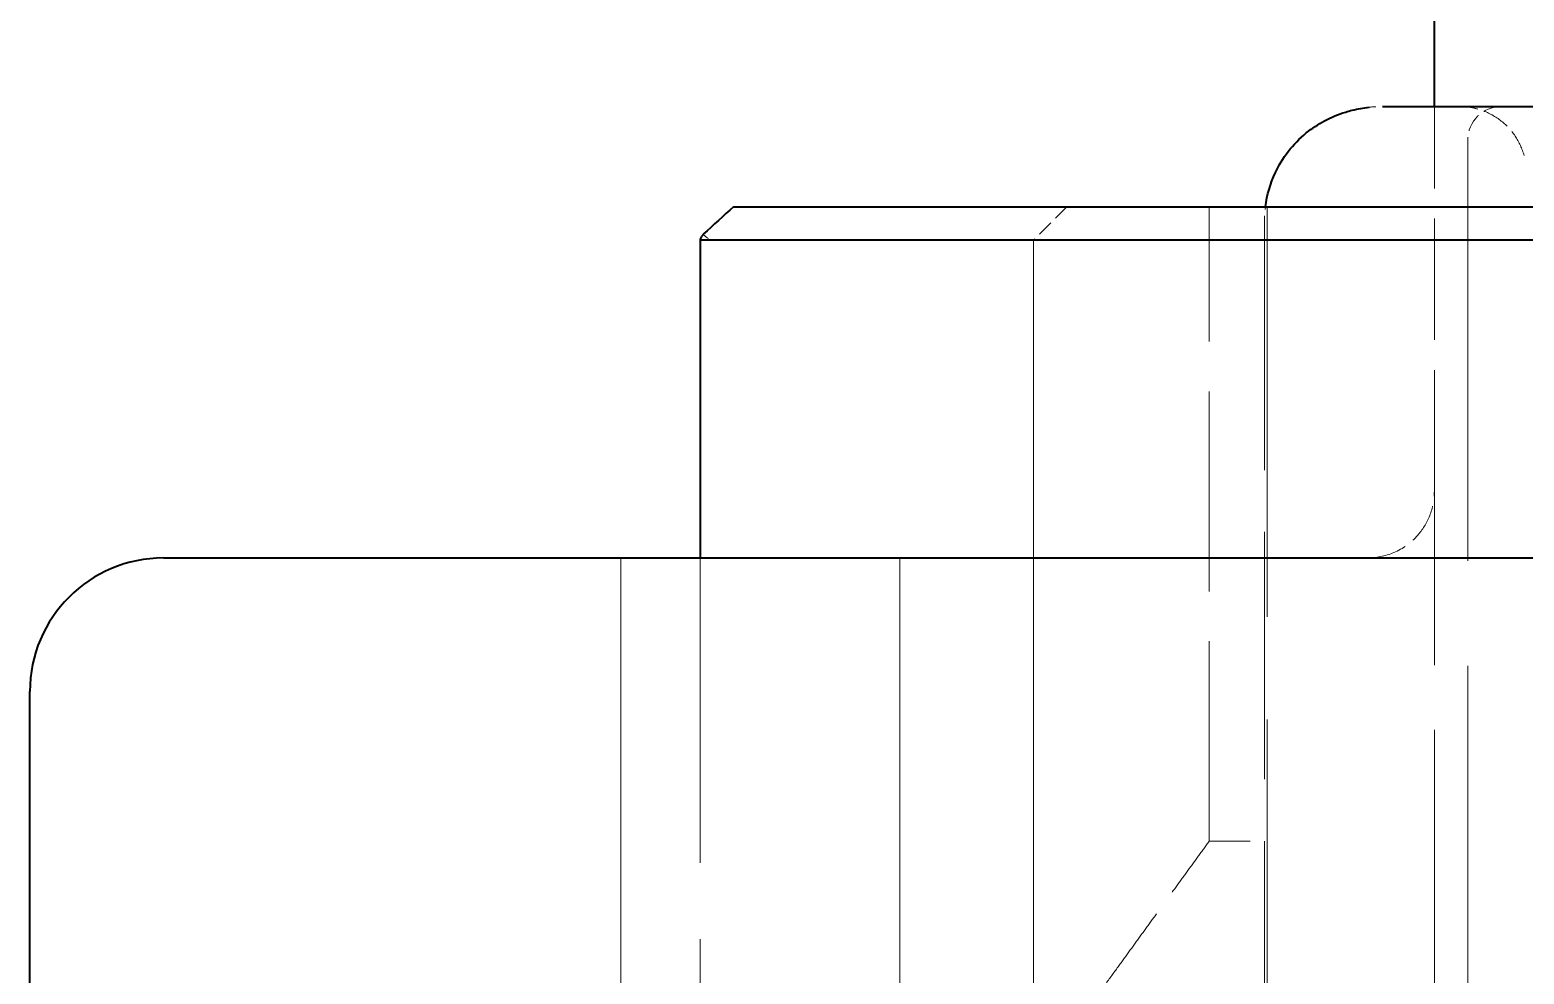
# Model space of a CAD drawing. Header units: millimetres. Extents: x 0 to 51860, y 0 to 5940.
# Drawn here: x 5279.64 to 5302, y 1741.52 to 1755.65 of the extents above; entities that cross this region are included whole.
import ezdxf

# ---------------------------------------------------------------- set-up
doc = ezdxf.new("R2010")
doc.units = ezdxf.units.MM
doc.header["$LTSCALE"] = 10
doc.linetypes.add('DASHED', pattern=[0.2067, 0.1654, -0.0413])
doc.layers.add('가려진 것(ISO)', color=2, linetype='DASHED', lineweight=18)
doc.layers.add('가시적인 것(ISO)', color=3, linetype='Continuous', lineweight=40)

msp = doc.modelspace()

# ---------------------------------------------------------------- linework, layer by layer
at = {"layer": '가려진 것(ISO)', "ltscale": 1.097005}
msp.add_line((5300.6612, 1748.7463), (5300.6612, 1754.5063), dxfattribs=at)
at = {"layer": '가려진 것(ISO)', "ltscale": 3.809293}
msp.add_line((5301.1612, 1754.0063), (5301.1612, 1734.0063), dxfattribs=at)
at = {"layer": '가려진 것(ISO)', "ltscale": 0.145049}
msp.add_line((5295.1612, 1753.0063), (5294.6612, 1752.5063), dxfattribs=at)
at = {"layer": '가려진 것(ISO)', "ltscale": 1.809362}
msp.add_line((5297.2921, 1743.5063), (5297.2921, 1753.0063), dxfattribs=at)
at = {"layer": '가려진 것(ISO)', "ltscale": 3.714058}
msp.add_line((5298.1612, 1753.0063), (5298.1612, 1733.5063), dxfattribs=at)
at = {"layer": '가려진 것(ISO)', "ltscale": 2.240013}
msp.add_line((5298.1186, 1752.7673), (5298.1186, 1741.0063), dxfattribs=at)
at = {"layer": '가려진 것(ISO)', "ltscale": 11.490082}
msp.add_line((5294.6612, 1752.5063), (5294.6612, 1705.0063), dxfattribs=at)
at = {"layer": '가려진 것(ISO)', "ltscale": 2.335087}
msp.add_line((5300.6612, 1736.4861), (5300.6612, 1748.7463), dxfattribs=at)
at = {"layer": '가려진 것(ISO)', "ltscale": 6.872272}
msp.add_line((5288.4868, 1711.6651), (5288.4868, 1747.7463), dxfattribs=at)
at = {"layer": '가려진 것(ISO)', "ltscale": 2.760132}
msp.add_line((5289.6729, 1747.7463), (5289.6729, 1733.2546), dxfattribs=at)
at = {"layer": '가려진 것(ISO)', "ltscale": 6.031661}
msp.add_line((5292.6612, 1716.0784), (5292.6612, 1747.7463), dxfattribs=at)
at = {"layer": '가려진 것(ISO)', "ltscale": 14.78611}
msp.add_line((5359.0302, 1743.5063), (5297.2921, 1743.5063), dxfattribs=at)
at = {"layer": '가려진 것(ISO)', "ltscale": 0.165167}
msp.add_arc((5301.6612, 1754.0063), 0.5, 90, 180, dxfattribs=at)
at = {"layer": '가려진 것(ISO)'}
msp.add_ellipse((5299.5518, 1753.9655), major_axis=(-0.1206, 0.4852), ratio=0.3682886, start_param=6.2830027, end_param=6.2831025, dxfattribs=at)
at = {"layer": '가려진 것(ISO)', "ltscale": 0.1235}
msp.add_ellipse((5421.5861, 1687.5797), major_axis=(-189.6815, -97.0802), ratio=0.607476, start_param=5.1338665, end_param=5.1369119, dxfattribs=at)
at = {"layer": '가려진 것(ISO)', "ltscale": 0.059713}
msp.add_ellipse((5290.1729, 1753.0063), major_axis=(0.4347, 0.4347), ratio=0.5682611, start_param=3.0618043, end_param=3.6583477, dxfattribs=at)
at = {"layer": '가려진 것(ISO)', "ltscale": 0.039042}
msp.add_open_spline([(5299.688, 1754.4959), (5299.7534, 1754.5028), (5299.8191, 1754.5063), (5299.8845, 1754.5063)], degree=3, dxfattribs=at)
at = {"layer": '가려진 것(ISO)', "ltscale": 0.248013}
msp.add_open_spline([(5302.0049, 1753.7712), (5301.9764, 1753.875), (5301.9303, 1753.9754), (5301.8096, 1754.1546), (5301.7333, 1754.2356), (5301.561, 1754.367), (5301.4628, 1754.4192), (5301.3095, 1754.4709), (5301.2573, 1754.484), (5301.1505, 1754.5017), (5301.0953, 1754.5063), (5301.0406, 1754.5063)], degree=3, knots=[0, 0, 0, 0, 0.03229846, 0.03229846, 0.06481128, 0.06481128, 0.09731726, 0.09731726, 0.11334149, 0.11334149, 0.129801, 0.129801, 0.129801, 0.129801], dxfattribs=at)
at = {"layer": '가려진 것(ISO)'}
for points in [[(5302.0049, 1753.7712), (5302.0049, 1753.7712), (5302.0049, 1753.7712), (5302.0049, 1753.7712)], [(5298.1186, 1752.7673), (5298.1186, 1752.7673), (5298.1186, 1752.7673), (5298.1186, 1752.7672)], [(5298.1186, 1752.7672), (5298.1186, 1752.7672), (5298.1186, 1752.7673), (5298.1186, 1752.7673)]]:
    msp.add_open_spline(points, degree=3, dxfattribs=at)
at = {"layer": '가려진 것(ISO)', "ltscale": 0.057374}
msp.add_open_spline([(5298.1186, 1752.7672), (5298.1186, 1752.8468), (5298.1238, 1752.9267), (5298.1343, 1753.0063)], degree=3, dxfattribs=at)
at = {"layer": '가려진 것(ISO)', "ltscale": 0.361899}
msp.add_open_spline([(5299.6612, 1747.7463), (5299.7877, 1747.7463), (5299.9259, 1747.7714), (5300.1884, 1747.8846), (5300.3127, 1747.9725), (5300.4819, 1748.1654), (5300.5469, 1748.2662), (5300.6368, 1748.4946), (5300.6612, 1748.6226), (5300.6612, 1748.7463)], degree=3, knots=[0.55499372, 0.55499372, 0.55499372, 0.55499372, 0.60909313, 0.60909313, 0.66319253, 0.66319253, 0.70029547, 0.70029547, 0.73739842, 0.73739842, 0.73739842, 0.73739842], dxfattribs=at)
at = {"layer": '가려진 것(ISO)', "ltscale": 0.965697}
msp.add_rational_spline([(5294.3973, 1739.5063), (5295.9115, 1741.6059), (5297.2921, 1743.5063)], [1.01509042287, 1.0182417135, 1.01905513193], degree=2, dxfattribs=at)
at = {"layer": '가시적인 것(ISO)'}
for p, q in [((5300.6612, 1754.5063), (5300.6612, 1756.1329)), ((5299.8845, 1754.5063), (5310.6612, 1754.5063)), ((5290.1729, 1753.0063), (5310.6612, 1753.0063)), ((5289.6729, 1752.5128), (5289.6729, 1747.7463)), ((5310.6612, 1752.5063), (5289.6795, 1752.5063)), ((5281.6412, 1747.7463), (5309.6612, 1747.7463)), ((5279.6412, 1726.11), (5279.6412, 1745.7463))]:
    msp.add_line(p, q, dxfattribs=at)
msp.add_arc((5281.6412, 1745.7463), 2, 90, 180, dxfattribs=at)
msp.add_ellipse((5421.4934, 1687.6257), major_axis=(189.5479, 97.0118), ratio=0.607476, start_param=1.9922728, end_param=1.9953203, dxfattribs=at)
for points, knots in [([(5298.1343, 1753.0063), (5298.1573, 1753.181), (5298.2059, 1753.3538), (5298.3843, 1753.7368), (5298.5414, 1753.9452), (5298.9108, 1754.2456), (5299.1136, 1754.3559), (5299.3665, 1754.4337), (5299.3987, 1754.4427), (5299.4312, 1754.4508)], [0.0300497, 0.0300497, 0.0300497, 0.0300497, 0.09605064, 0.09605064, 0.18563608, 0.18563608, 0.25865201, 0.25865201, 0.26911993, 0.26911993, 0.26911993, 0.26911993]), ([(5289.7198, 1752.5926), (5289.7072, 1752.5759), (5289.6965, 1752.5608), (5289.6802, 1752.5348), (5289.675, 1752.5242), (5289.6718, 1752.5099), (5289.6738, 1752.5063), (5289.6795, 1752.5063)], [-0.123154452, -0.123154452, -0.123154452, -0.123154452, -0.113327898, -0.113327898, -0.10289833, -0.10289833, -0.092468761, -0.092468761, -0.092468761, -0.092468761])]:
    msp.add_open_spline(points, degree=3, knots=knots, dxfattribs=at)
msp.add_open_spline([(5299.4312, 1754.4508), (5299.5155, 1754.4717), (5299.6015, 1754.4868), (5299.688, 1754.4959)], degree=3, dxfattribs=at)

doc.saveas('drawing.dxf')
